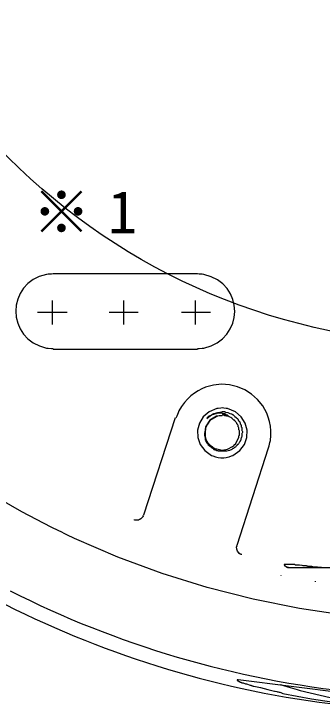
# Model space of a CAD drawing. Units: millimetres on the paper. Extents: x -139 to 141, y -98 to 91.
# Drawn here: x 74.91 to 85.57, y -7.93 to 16.17 of the extents above; entities that cross this region are included whole.
import ezdxf
from ezdxf.enums import TextEntityAlignment as Align

# ---------------------------------------------------------------- set-up
doc = ezdxf.new("R2010")
doc.units = ezdxf.units.MM
doc.layers.add('0-1_外形線', color=4, linetype='Continuous')
doc.layers.add('0-3_レイヤー_1_0', color=4, linetype='Continuous')
doc.styles.add('ＭＳ ゴシック', font='')
doc.styles.get('ＭＳ ゴシック').set_extended_font_data('MS Gothic')

msp = doc.modelspace()

# ---------------------------------------------------------------- linework, layer by layer
at = {"layer": '0-1_外形線'}
for p, q in [((81.253, 7.171), (76.261, 7.171)), ((76.243, 5.422), (76.243, 6.252)), ((78.708, 5.422), (78.708, 6.252)), ((81.189, 5.422), (81.189, 6.252)), ((76.721, 5.837), (75.717, 5.837)), ((76.745, 5.837), (75.741, 5.837)), ((79.21, 5.837), (78.206, 5.837)), ((81.713, 5.837), (80.708, 5.837)), ((81.714, 5.837), (80.709, 5.837)), ((76.261, 4.562), (81.253, 4.562)), ((79.404, -1.171), (80.493, 2.199)), ((81.705, 2.261), (81.582, 2.158)), ((81.623, 2.219), (81.582, 2.178)), ((81.664, 2.24), (81.623, 2.219)), ((81.685, 2.261), (81.664, 2.24)), ((81.705, 2.261), (81.685, 2.261)), ((81.829, 2.178), (81.685, 2.096)), ((81.829, 2.322), (81.705, 2.261)), ((81.747, 2.281), (81.705, 2.261)), ((81.767, 2.302), (81.747, 2.281)), ((81.829, 2.302), (81.767, 2.302)), ((81.952, 2.363), (81.829, 2.322)), ((81.849, 2.322), (81.829, 2.302)), ((81.952, 2.24), (81.829, 2.178)), ((81.911, 2.322), (81.849, 2.322)), ((81.931, 2.343), (81.911, 2.322)), ((82.096, 2.343), (81.931, 2.343)), ((82.096, 2.384), (81.952, 2.363)), ((82.116, 2.261), (81.952, 2.24)), ((82.137, 2.322), (82.096, 2.343)), ((82.281, 2.281), (82.116, 2.281)), ((82.199, 2.322), (82.137, 2.322)), ((82.24, 2.302), (82.199, 2.322)), ((82.26, 2.281), (82.24, 2.302)), ((82.301, 2.281), (82.26, 2.281)), ((82.301, 2.261), (82.281, 2.281)), ((82.322, 2.261), (82.301, 2.281)), ((82.322, 2.261), (82.301, 2.261)), ((81.603, 1.973), (81.541, 1.829)), ((81.685, 2.096), (81.603, 1.973)), ((81.541, 1.829), (81.521, 1.665)), ((82.63, -2.218), (83.719, 1.151)), ((79.384, -1.191), (79.384, -1.232)), ((79.384, -1.212), (79.384, -1.191)), ((79.076, -1.356), (79.076, -1.335)), ((79.219, -1.356), (79.076, -1.356)), ((79.24, -1.335), (79.219, -1.356)), ((79.261, -1.335), (79.24, -1.335)), ((79.281, -1.314), (79.261, -1.335)), ((79.302, -1.314), (79.281, -1.314)), ((79.384, -1.232), (79.302, -1.314)), ((82.63, -2.218), (82.609, -2.239)), ((84.15, -3.287), (84.15, -3.266)), ((85.342, -3.492), (85.342, -3.472))]:
    msp.add_line(p, q, dxfattribs=at)
for points in [[(76.035, 7.15), (75.785, 7.078), (75.568, 6.971), (75.385, 6.834), (75.236, 6.672), (75.12, 6.491), (75.037, 6.295), (74.987, 6.089), (74.971, 5.878), (74.988, 5.667), (75.038, 5.46), (75.121, 5.264), (75.238, 5.082), (75.387, 4.921), (75.57, 4.783), (75.786, 4.676), (76.035, 4.603)], [(76.261, 7.171), (76.202, 7.166), (76.093, 7.156), (76.035, 7.15)], [(81.479, 7.15), (81.421, 7.156), (81.312, 7.166), (81.253, 7.171)], [(81.479, 4.603), (81.728, 4.679), (81.944, 4.788), (82.127, 4.926), (82.277, 5.087), (82.394, 5.267), (82.478, 5.462), (82.529, 5.665), (82.547, 5.874), (82.531, 6.083), (82.482, 6.287), (82.399, 6.481), (82.283, 6.662), (82.133, 6.824), (81.949, 6.963), (81.731, 7.073), (81.479, 7.15)], [(76.035, 4.603), (76.093, 4.597), (76.202, 4.588), (76.261, 4.582)], [(81.253, 4.582), (81.312, 4.588), (81.421, 4.597), (81.479, 4.603)], [(83.781, 1.398), (83.795, 1.573), (83.794, 1.741), (83.779, 1.903), (83.75, 2.058), (83.709, 2.205), (83.656, 2.345), (83.591, 2.476), (83.517, 2.6), (83.339, 2.821), (83.129, 3.007), (82.893, 3.154), (82.637, 3.262), (82.367, 3.327), (82.09, 3.348), (81.812, 3.322), (81.538, 3.248), (81.405, 3.193), (81.276, 3.124), (81.15, 3.042), (81.03, 2.946), (80.916, 2.837), (80.809, 2.714), (80.709, 2.577), (80.617, 2.425)], [(80.617, 2.425), (80.59, 2.361), (80.54, 2.242), (80.514, 2.178)], [(81.931, 2.507), (81.662, 2.399), (81.459, 2.226), (81.325, 2.008), (81.26, 1.762), (81.268, 1.508), (81.35, 1.265), (81.509, 1.051), (81.747, 0.884)], [(82.116, 2.528), (82.068, 2.522), (81.979, 2.512), (81.931, 2.507)], [(82.301, 2.507), (82.253, 2.512), (82.164, 2.522), (82.116, 2.528)], [(82.486, 0.884), (82.724, 1.051), (82.882, 1.265), (82.965, 1.508), (82.973, 1.762), (82.908, 2.008), (82.773, 2.226), (82.57, 2.399), (82.301, 2.507)], [(82.199, 2.281), (81.913, 2.242), (81.685, 2.101), (81.538, 1.875), (81.5, 1.583)], [(82.096, 2.404), (82.122, 2.404), (82.172, 2.404), (82.199, 2.404)], [(82.157, 2.281), (82.147, 2.281), (82.127, 2.281), (82.116, 2.281)], [(82.199, 2.261), (82.188, 2.266), (82.168, 2.276), (82.157, 2.281)], [(82.199, 2.404), (82.209, 2.399), (82.229, 2.389), (82.24, 2.384)], [(82.322, 2.24), (82.29, 2.251), (82.231, 2.27), (82.199, 2.281)], [(82.24, 2.261), (82.229, 2.261), (82.209, 2.261), (82.199, 2.261)], [(82.24, 2.384), (82.313, 2.373), (82.377, 2.339), (82.445, 2.322)], [(82.281, 2.24), (82.27, 2.245), (82.25, 2.255), (82.24, 2.261)], [(82.322, 2.24), (82.311, 2.24), (82.291, 2.24), (82.281, 2.24)], [(82.445, 2.178), (82.413, 2.194), (82.354, 2.224), (82.322, 2.24)], [(82.445, 2.322), (82.45, 2.317), (82.46, 2.307), (82.466, 2.302)], [(82.507, 2.117), (82.491, 2.133), (82.461, 2.162), (82.445, 2.178)], [(82.466, 2.302), (82.471, 2.302), (82.481, 2.302), (82.486, 2.302)], [(82.486, 2.302), (82.55, 2.238), (82.598, 2.204), (82.651, 2.158)], [(82.548, 2.096), (82.537, 2.101), (82.517, 2.111), (82.507, 2.117)], [(82.568, 2.055), (82.563, 2.066), (82.553, 2.086), (82.548, 2.096)], [(82.609, 2.014), (82.599, 2.025), (82.579, 2.044), (82.568, 2.055)], [(82.63, 1.973), (82.625, 1.984), (82.615, 2.003), (82.609, 2.014)], [(82.651, 1.952), (82.645, 1.958), (82.635, 1.968), (82.63, 1.973)], [(82.651, 2.158), (82.656, 2.147), (82.666, 2.127), (82.671, 2.117)], [(82.671, 1.911), (82.666, 1.922), (82.656, 1.942), (82.651, 1.952)], [(82.671, 2.117), (82.671, 2.111), (82.671, 2.101), (82.671, 2.096)], [(82.671, 2.096), (82.676, 2.091), (82.686, 2.081), (82.692, 2.076)], [(82.692, 2.076), (82.697, 2.07), (82.707, 2.06), (82.712, 2.055)], [(82.712, 2.055), (82.718, 2.044), (82.727, 2.025), (82.733, 2.014)], [(82.733, 2.014), (82.733, 2.009), (82.733, 1.999), (82.733, 1.993)], [(82.733, 1.993), (82.738, 1.983), (82.748, 1.963), (82.753, 1.952)], [(82.753, 1.952), (82.759, 1.947), (82.769, 1.937), (82.774, 1.932)], [(82.774, 1.932), (82.774, 1.916), (82.774, 1.886), (82.774, 1.87)], [(82.671, 1.87), (82.671, 1.881), (82.671, 1.901), (82.671, 1.911)], [(82.692, 1.829), (82.686, 1.84), (82.676, 1.859), (82.671, 1.87)], [(82.692, 1.767), (82.692, 1.783), (82.692, 1.813), (82.692, 1.829)], [(82.712, 1.726), (82.707, 1.737), (82.697, 1.757), (82.692, 1.767)], [(82.712, 1.603), (82.712, 1.635), (82.712, 1.694), (82.712, 1.726)], [(82.774, 1.87), (82.779, 1.865), (82.789, 1.855), (82.794, 1.85)], [(82.794, 1.85), (82.794, 1.823), (82.794, 1.774), (82.794, 1.747)], [(82.794, 1.747), (82.8, 1.736), (82.81, 1.716), (82.815, 1.706)], [(82.815, 1.706), (82.815, 1.7), (82.815, 1.691), (82.815, 1.685)], [(81.5, 1.665), (81.5, 1.654), (81.5, 1.634), (81.5, 1.624)], [(81.521, 1.665), (81.515, 1.665), (81.505, 1.665), (81.5, 1.665)], [(81.5, 1.624), (81.504, 1.57), (81.518, 1.548), (81.521, 1.48)], [(81.5, 1.583), (81.511, 1.545), (81.53, 1.476), (81.541, 1.439)], [(81.521, 1.665), (81.521, 1.633), (81.521, 1.573), (81.521, 1.541)], [(81.521, 1.541), (81.526, 1.531), (81.536, 1.511), (81.541, 1.5)], [(81.521, 1.48), (81.521, 1.469), (81.521, 1.449), (81.521, 1.439)], [(81.541, 1.5), (81.541, 1.49), (81.541, 1.47), (81.541, 1.459)], [(81.541, 1.459), (81.557, 1.427), (81.587, 1.368), (81.603, 1.336)], [(82.568, 1.274), (82.6, 1.338), (82.66, 1.457), (82.692, 1.521)], [(82.692, 1.562), (82.697, 1.573), (82.707, 1.592), (82.712, 1.603)], [(82.692, 1.521), (82.692, 1.532), (82.692, 1.551), (82.692, 1.562)], [(82.794, 1.541), (82.784, 1.52), (82.764, 1.481), (82.753, 1.459)], [(82.753, 1.459), (82.753, 1.449), (82.753, 1.429), (82.753, 1.418)], [(82.815, 1.685), (82.81, 1.675), (82.8, 1.655), (82.794, 1.644)], [(82.794, 1.644), (82.794, 1.618), (82.794, 1.568), (82.794, 1.541)], [(81.541, 1.418), (81.536, 1.423), (81.526, 1.433), (81.521, 1.439)], [(81.562, 1.377), (81.556, 1.388), (81.546, 1.407), (81.541, 1.418)], [(81.562, 1.357), (81.562, 1.362), (81.562, 1.372), (81.562, 1.377)], [(81.582, 1.315), (81.577, 1.326), (81.567, 1.346), (81.562, 1.357)], [(81.623, 1.274), (81.613, 1.285), (81.593, 1.305), (81.582, 1.315)], [(81.603, 1.336), (81.635, 1.304), (81.694, 1.245), (81.726, 1.213)], [(81.644, 1.233), (81.639, 1.244), (81.629, 1.264), (81.623, 1.274)], [(81.664, 1.213), (81.659, 1.218), (81.649, 1.228), (81.644, 1.233)], [(81.705, 1.192), (81.695, 1.197), (81.675, 1.207), (81.664, 1.213)], [(81.726, 1.213), (81.737, 1.207), (81.756, 1.197), (81.767, 1.192)], [(82.466, 1.192), (82.476, 1.197), (82.496, 1.207), (82.507, 1.213)], [(82.507, 1.213), (82.512, 1.223), (82.522, 1.243), (82.527, 1.254)], [(82.527, 1.254), (82.538, 1.259), (82.558, 1.269), (82.568, 1.274)], [(82.609, 1.213), (82.599, 1.202), (82.579, 1.182), (82.568, 1.172)], [(82.63, 1.254), (82.625, 1.243), (82.615, 1.223), (82.609, 1.213)], [(82.671, 1.274), (82.66, 1.269), (82.641, 1.259), (82.63, 1.254)], [(82.692, 1.315), (82.686, 1.305), (82.676, 1.285), (82.671, 1.274)], [(82.712, 1.357), (82.707, 1.346), (82.697, 1.326), (82.692, 1.315)], [(82.733, 1.377), (82.727, 1.372), (82.718, 1.362), (82.712, 1.357)], [(82.753, 1.418), (82.748, 1.407), (82.738, 1.388), (82.733, 1.377)], [(83.719, 1.151), (83.735, 1.215), (83.765, 1.334), (83.781, 1.398)], [(81.747, 1.151), (81.736, 1.162), (81.716, 1.181), (81.705, 1.192)], [(81.788, 1.131), (81.777, 1.136), (81.757, 1.146), (81.747, 1.151)], [(81.767, 1.192), (81.778, 1.181), (81.798, 1.162), (81.808, 1.151)], [(81.829, 1.089), (81.818, 1.1), (81.798, 1.12), (81.788, 1.131)], [(81.808, 1.151), (81.819, 1.146), (81.839, 1.136), (81.849, 1.131)], [(81.87, 1.069), (81.859, 1.074), (81.839, 1.084), (81.829, 1.089)], [(81.849, 1.131), (81.86, 1.125), (81.88, 1.115), (81.89, 1.11)], [(81.89, 1.069), (81.885, 1.069), (81.875, 1.069), (81.87, 1.069)], [(81.89, 1.11), (81.901, 1.11), (81.921, 1.11), (81.931, 1.11)], [(81.931, 1.048), (81.921, 1.054), (81.901, 1.064), (81.89, 1.069)], [(81.931, 1.11), (82.116, 1.068), (82.296, 1.103), (82.466, 1.192)], [(81.973, 1.048), (81.962, 1.048), (81.942, 1.048), (81.931, 1.048)], [(81.993, 1.028), (81.988, 1.033), (81.978, 1.043), (81.973, 1.048)], [(82.199, 1.028), (82.145, 1.028), (82.046, 1.028), (81.993, 1.028)], [(82.445, 1.089), (82.364, 1.061), (82.277, 1.034), (82.199, 1.028)], [(82.486, 1.131), (82.476, 1.12), (82.456, 1.1), (82.445, 1.089)], [(82.507, 1.131), (82.501, 1.131), (82.492, 1.131), (82.486, 1.131)], [(82.527, 1.151), (82.522, 1.146), (82.512, 1.136), (82.507, 1.131)], [(82.568, 1.172), (82.558, 1.166), (82.538, 1.156), (82.527, 1.151)], [(76.199, -1.602), (75.183, -1.065), (74.105, -0.461), (73.057, 0.184), (72.131, 0.843)], [(81.747, 0.884), (81.794, 0.868), (81.884, 0.838), (81.931, 0.822)], [(81.931, 0.822), (81.979, 0.817), (82.068, 0.807), (82.116, 0.802)], [(82.116, 0.802), (82.164, 0.807), (82.253, 0.817), (82.301, 0.822)], [(82.301, 0.822), (82.349, 0.838), (82.438, 0.868), (82.486, 0.884)], [(76.466, -1.725), (76.397, -1.693), (76.268, -1.634), (76.199, -1.602)], [(76.733, -1.869), (76.664, -1.832), (76.536, -1.763), (76.466, -1.725)], [(77.001, -1.992), (76.931, -1.96), (76.803, -1.901), (76.733, -1.869)], [(89.657, -4.889), (88.024, -4.817), (86.398, -4.659), (84.782, -4.417), (83.18, -4.091), (81.597, -3.685), (80.037, -3.198), (78.503, -2.634), (77.001, -1.992)], [(82.609, -2.28), (82.615, -2.269), (82.625, -2.25), (82.63, -2.239)], [(82.692, -2.486), (82.645, -2.426), (82.615, -2.357), (82.609, -2.28)], [(82.692, -2.506), (82.692, -2.501), (82.692, -2.491), (82.692, -2.486)], [(82.712, -2.506), (82.707, -2.506), (82.697, -2.506), (82.692, -2.506)], [(82.733, -2.527), (82.727, -2.521), (82.718, -2.511), (82.712, -2.506)], [(82.753, -2.527), (82.748, -2.527), (82.738, -2.527), (82.733, -2.527)], [(82.774, -2.547), (82.769, -2.542), (82.759, -2.532), (82.753, -2.527)], [(82.794, -2.547), (82.789, -2.547), (82.779, -2.547), (82.774, -2.547)], [(84.253, -2.896), (84.253, -2.902), (84.253, -2.912), (84.253, -2.917)], [(84.315, -2.896), (84.299, -2.896), (84.269, -2.896), (84.253, -2.896)], [(84.253, -2.917), (84.258, -2.917), (84.268, -2.917), (84.274, -2.917)], [(84.274, -2.917), (84.274, -2.922), (84.274, -2.932), (84.274, -2.938)], [(84.274, -2.938), (84.279, -2.938), (84.289, -2.938), (84.294, -2.938)], [(84.294, -2.938), (84.3, -2.943), (84.309, -2.953), (84.315, -2.958)], [(84.459, -2.896), (84.411, -2.896), (84.363, -2.896), (84.315, -2.896)], [(84.315, -2.958), (84.32, -2.958), (84.33, -2.958), (84.335, -2.958)], [(84.335, -2.958), (84.335, -2.963), (84.335, -2.973), (84.335, -2.979)], [(84.335, -2.979), (84.351, -2.979), (84.381, -2.979), (84.397, -2.979)], [(84.376, -2.999), (84.435, -2.999), (84.544, -2.999), (84.602, -2.999)], [(84.397, -2.979), (84.402, -2.984), (84.412, -2.994), (84.417, -2.999)], [(84.417, -2.999), (84.423, -2.999), (84.433, -2.999), (84.438, -2.999)], [(84.623, -2.896), (84.58, -2.896), (84.501, -2.896), (84.459, -2.896)], [(84.602, -2.999), (88.376, -2.999), (92.149, -2.999), (95.923, -2.999)], [(84.664, -2.917), (84.653, -2.912), (84.634, -2.902), (84.623, -2.896)], [(84.787, -2.917), (84.755, -2.917), (84.696, -2.917), (84.664, -2.917)], [(85.034, -2.938), (84.914, -2.935), (84.877, -2.921), (84.787, -2.917)], [(85.075, -2.958), (85.064, -2.953), (85.045, -2.943), (85.034, -2.938)], [(85.116, -2.958), (85.105, -2.958), (85.086, -2.958), (85.075, -2.958)], [(85.404, -2.979), (85.283, -2.978), (85.211, -2.963), (85.116, -2.958)], [(85.445, -2.999), (85.434, -2.994), (85.414, -2.984), (85.404, -2.979)], [(85.548, -2.999), (85.521, -2.999), (85.471, -2.999), (85.445, -2.999)], [(74.775, -3.799), (75.12, -3.972), (75.468, -4.141), (75.817, -4.306), (76.169, -4.467), (76.524, -4.625), (76.88, -4.778), (77.238, -4.928), (77.599, -5.074), (77.961, -5.215), (78.326, -5.353), (78.692, -5.487), (79.061, -5.617), (79.432, -5.742), (79.804, -5.864), (80.178, -5.982), (80.555, -6.095), (80.933, -6.204), (81.313, -6.309), (81.695, -6.41), (82.078, -6.506), (82.464, -6.599), (82.851, -6.686), (83.24, -6.77)], [(74.617, -4.277), (74.953, -4.444), (75.29, -4.608), (75.63, -4.768), (75.971, -4.924), (76.315, -5.077), (76.66, -5.226), (77.008, -5.372), (77.357, -5.514), (77.708, -5.652), (78.061, -5.786), (78.416, -5.917), (78.773, -6.044), (79.131, -6.167), (79.491, -6.287), (79.853, -6.402), (80.217, -6.514), (80.582, -6.622), (80.949, -6.725), (81.318, -6.825), (81.688, -6.921), (82.06, -7.013), (82.433, -7.101), (82.808, -7.185), (83.184, -7.265)], [(82.63, -6.882), (82.63, -6.888), (82.63, -6.898), (82.63, -6.903)], [(82.671, -6.882), (82.66, -6.882), (82.641, -6.882), (82.63, -6.882)], [(82.63, -6.903), (82.635, -6.903), (82.645, -6.903), (82.651, -6.903)], [(82.651, -6.903), (82.651, -6.908), (82.651, -6.918), (82.651, -6.923)], [(82.651, -6.923), (82.656, -6.923), (82.666, -6.923), (82.671, -6.923)], [(90.047, -7.54), (88.166, -7.494), (86.331, -7.344), (82.671, -6.882)], [(82.671, -6.923), (82.676, -6.929), (82.686, -6.939), (82.692, -6.944)], [(82.692, -6.944), (82.697, -6.944), (82.707, -6.944), (82.712, -6.944)], [(82.712, -6.944), (82.718, -6.949), (82.727, -6.959), (82.733, -6.964)], [(82.733, -6.964), (82.738, -6.964), (82.748, -6.964), (82.753, -6.964)], [(82.753, -6.964), (82.764, -6.97), (82.784, -6.98), (82.794, -6.985)], [(82.794, -6.985), (82.805, -6.985), (82.825, -6.985), (82.835, -6.985)], [(82.835, -6.985), (82.857, -6.996), (82.896, -7.015), (82.918, -7.026)], [(83.24, -6.77), (83.63, -6.849), (84.023, -6.924), (84.416, -6.995), (84.812, -7.061), (85.209, -7.122), (85.607, -7.179), (86.007, -7.232), (86.409, -7.28), (86.812, -7.323), (87.217, -7.362), (87.623, -7.396)], [(82.918, -7.026), (82.928, -7.026), (82.948, -7.026), (82.959, -7.026)], [(82.959, -7.026), (82.991, -7.037), (83.05, -7.057), (83.082, -7.067)], [(83.082, -7.067), (83.098, -7.073), (83.128, -7.082), (83.144, -7.088)], [(83.144, -7.088), (83.16, -7.093), (83.189, -7.103), (83.205, -7.108)], [(83.205, -7.108), (83.434, -7.153), (83.687, -7.22), (83.924, -7.273)], [(84.13, -7.047), (84.236, -7.079), (84.469, -7.149), (84.702, -7.22), (84.808, -7.252)], [(83.184, -7.265), (83.562, -7.341), (83.941, -7.412), (84.322, -7.48), (84.704, -7.543), (85.088, -7.602), (85.473, -7.657), (85.859, -7.708), (86.247, -7.755), (86.636, -7.797), (87.026, -7.835), (87.417, -7.868)], [(83.924, -7.273), (83.951, -7.278), (84, -7.288), (84.027, -7.293)], [(84.027, -7.293), (84.048, -7.299), (84.088, -7.308), (84.109, -7.314)], [(84.109, -7.314), (84.136, -7.324), (84.185, -7.344), (84.212, -7.355)], [(84.212, -7.355), (85.207, -7.537), (86.208, -7.69), (87.212, -7.807)], [(84.808, -7.252), (86.193, -7.575), (87.581, -7.809), (88.999, -7.93)]]:
    msp.add_lwpolyline(points, dxfattribs=at)
at = {"layer": '0-3_レイヤー_1_0'}
msp.add_circle((90.258, 26.741), 21.986, dxfattribs=at)

# ---------------------------------------------------------------- texts
at = {"layer": '0-1_外形線', "style": 'ＭＳ ゴシック'}
for s, p in [('※', (75.543, 8.126)), ('1', (78.162, 8.126))]:
    msp.add_text(s, height=1.478, dxfattribs=at).set_placement(p, align=Align.BOTTOM_LEFT)

doc.saveas('drawing.dxf')
